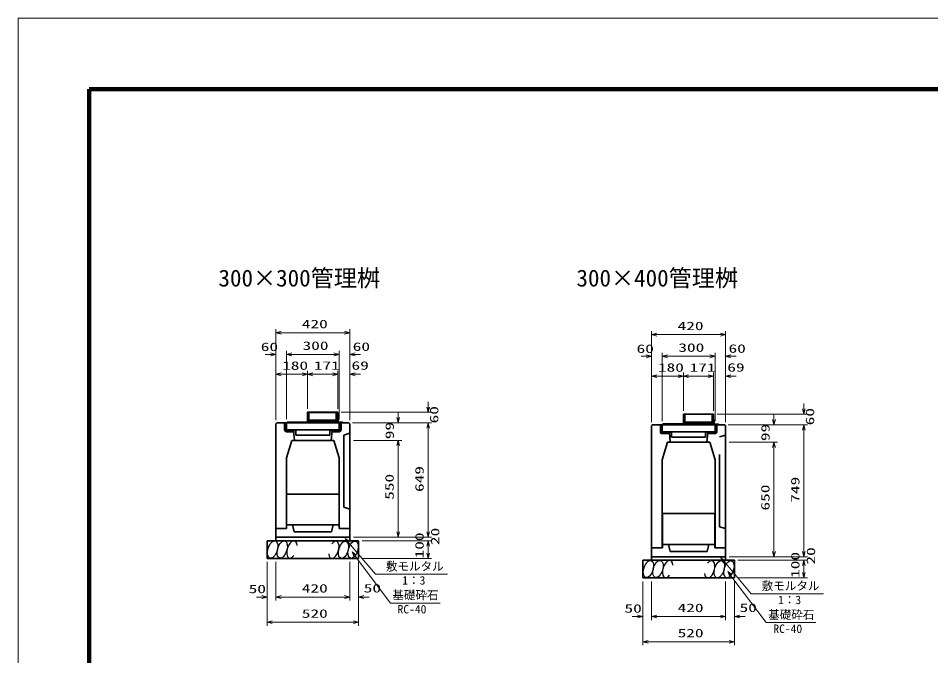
# Model space of a CAD drawing. Units: millimetres on the paper. Extents: x 0 to 842, y 1 to 595.
# Drawn here: x 0.5 to 259.4, y 413.6 to 594.5 of the extents above; entities that cross this region are included whole.
import ezdxf
from ezdxf.enums import TextEntityAlignment as Align

# ---------------------------------------------------------------- set-up
doc = ezdxf.new("R2010")
doc.units = ezdxf.units.MM
for name, color, linetype, lineweight in [('D-STR-DIM（寸法）', 7, 'Continuous', 13), ('D-STR-HTXT(均しCON-旗)', 7, 'Continuous', 13), ('D-STR-HTXT(基礎砕石-旗)', 7, 'Continuous', 13), ('D-STR-STRF(グリ)', 7, 'Continuous', 25), ('D-STR（構造物）', 1, 'Continuous', 35), ('D-TTL-LINE（区切線）', 1, 'Continuous', 35), ('D-TTL（外枠）', 2, 'Continuous', 140)]:
    doc.layers.add(name, color=color, linetype=linetype, lineweight=lineweight)
doc.layers.add('D-STR-TXT(文字)', color=7, linetype='Continuous')
doc.styles.add('ＭＳ ゴシック', font='')
doc.styles.get('ＭＳ ゴシック').set_extended_font_data('MS Gothic')

# ---------------------------------------------------------------- blocks, each defined once
blk = doc.blocks.new('_Open30@@SfigorgFlag@@4')
at = {"color": 7, "linetype": 'Continuous', "lineweight": 13}
for p, q in [((-1, 0.2679), (0, 0)), ((0, 0), (-1, -0.2679)), ((0, 0), (-1, 0))]:
    blk.add_line(p, q, dxfattribs=at)

msp = doc.modelspace()

# ---------------------------------------------------------------- linework, layer by layer
at = {"layer": 'D-STR-DIM（寸法）'}
for p, q in [((73.569, 498.58), (73.569, 506.27)), ((75.069, 505.27), (93.069, 505.27)), ((94.569, 498.58), (94.569, 506.27)), ((180.178, 498.039), (180.178, 505.73)), ((201.178, 498.039), (201.178, 505.73)), ((181.678, 504.73), (199.678, 504.73)), ((73.569, 488.116), (73.569, 500.123)), ((76.569, 488.361), (76.569, 500.123)), ((76.569, 480.695), (76.569, 500.123)), ((91.569, 480.67), (91.569, 500.123)), ((91.569, 488.361), (91.569, 500.123)), ((94.569, 488.116), (94.569, 500.123)), ((72.069, 499.123), (70.569, 499.123)), ((78.069, 499.123), (79.569, 499.123)), ((78.069, 499.123), (90.069, 499.123)), ((90.069, 499.123), (88.569, 499.123)), ((96.069, 499.123), (97.569, 499.123)), ((178.678, 498.583), (177.178, 498.583)), ((180.178, 487.575), (180.178, 499.583)), ((183.178, 487.82), (183.178, 499.583)), ((183.178, 480.155), (183.178, 499.583)), ((184.678, 498.583), (186.178, 498.583)), ((184.678, 498.583), (196.678, 498.583)), ((196.678, 498.583), (195.178, 498.583)), ((198.178, 480.13), (198.178, 499.583)), ((198.178, 487.82), (198.178, 499.583)), ((201.178, 487.575), (201.178, 499.583)), ((202.678, 498.583), (204.178, 498.583)), ((73.569, 480.425), (73.569, 494.47)), ((82.569, 483.67), (82.569, 494.47)), ((82.569, 483.67), (82.569, 494.47)), ((91.119, 483.67), (91.119, 494.47)), ((91.119, 483.67), (91.119, 494.47)), ((94.569, 480.425), (94.569, 494.47)), ((75.069, 493.47), (81.069, 493.47)), ((84.069, 493.47), (89.619, 493.47)), ((89.619, 493.47), (88.119, 493.47)), ((96.069, 493.47), (97.569, 493.47)), ((180.178, 479.884), (180.178, 493.93)), ((181.678, 492.93), (187.678, 492.93)), ((189.178, 483.13), (189.178, 493.93)), ((189.178, 483.13), (189.178, 493.93)), ((190.678, 492.93), (196.228, 492.93)), ((196.228, 492.93), (194.728, 492.93)), ((197.728, 483.13), (197.728, 493.93)), ((197.728, 483.13), (197.728, 493.93)), ((201.178, 479.885), (201.178, 493.93)), ((202.678, 492.93), (204.178, 492.93)), ((116.772, 484.17), (116.772, 485.67)), ((223.38, 483.63), (223.38, 485.13)), ((92.119, 482.67), (117.772, 482.67)), ((108.274, 481.17), (108.274, 482.67)), ((198.728, 482.13), (224.38, 482.13)), ((214.882, 480.63), (214.882, 482.13)), ((95.319, 479.67), (109.274, 479.67)), ((96.319, 479.67), (117.772, 479.67)), ((96.319, 479.67), (117.772, 479.67)), ((201.928, 479.13), (215.882, 479.13)), ((202.928, 479.13), (224.38, 479.13)), ((202.928, 479.13), (224.38, 479.13)), ((116.772, 448.72), (116.772, 478.17)), ((116.772, 478.17), (116.772, 476.67)), ((223.38, 443.18), (223.38, 477.63)), ((223.38, 477.63), (223.38, 476.13)), ((95.569, 474.72), (109.274, 474.72)), ((95.569, 474.72), (109.274, 474.72)), ((202.178, 474.18), (215.882, 474.18)), ((202.178, 474.18), (215.882, 474.18)), ((108.274, 448.72), (108.274, 473.22)), ((108.274, 473.22), (108.274, 471.72)), ((214.882, 443.18), (214.882, 472.68)), ((214.882, 472.68), (214.882, 471.18)), ((116.772, 448.72), (116.772, 450.22)), ((95.569, 447.22), (117.772, 447.22)), ((95.569, 447.22), (109.274, 447.22)), ((95.569, 447.22), (117.772, 447.22)), ((98.069, 446.22), (117.772, 446.22)), ((98.069, 446.22), (117.772, 446.22)), ((116.772, 442.72), (116.772, 444.72)), ((116.772, 444.72), (116.772, 443.22)), ((223.38, 443.18), (223.38, 444.68)), ((71.069, 440.22), (71.069, 429.253)), ((73.569, 440.22), (73.569, 429.253)), ((73.569, 440.22), (73.569, 429.253)), ((94.569, 440.22), (94.569, 429.253)), ((97.069, 440.22), (97.069, 429.253)), ((98.069, 441.22), (117.772, 441.22)), ((202.178, 441.68), (224.38, 441.68)), ((202.178, 441.68), (215.882, 441.68)), ((202.178, 441.68), (224.38, 441.68)), ((204.678, 440.68), (224.38, 440.68)), ((204.678, 440.68), (224.38, 440.68)), ((71.069, 439.22), (71.069, 422.096)), ((94.569, 439.22), (94.569, 429.253)), ((97.069, 439.22), (97.069, 422.096)), ((223.38, 437.18), (223.38, 439.18)), ((223.38, 439.18), (223.38, 437.68)), ((204.678, 435.68), (224.38, 435.68)), ((177.678, 434.68), (177.678, 423.713)), ((177.678, 433.68), (177.678, 416.555)), ((180.178, 434.68), (180.178, 423.713)), ((180.178, 434.68), (180.178, 423.713)), ((201.178, 434.68), (201.178, 423.713)), ((201.178, 433.68), (201.178, 423.713)), ((203.678, 434.68), (203.678, 423.713)), ((203.678, 433.68), (203.678, 416.555)), ((69.569, 430.253), (68.069, 430.253)), ((75.069, 430.253), (93.069, 430.253)), ((75.069, 430.253), (76.569, 430.253)), ((93.069, 430.253), (91.569, 430.253)), ((98.569, 430.253), (100.069, 430.253)), ((176.178, 424.713), (174.678, 424.713)), ((181.678, 424.713), (199.678, 424.713)), ((181.678, 424.713), (183.178, 424.713)), ((199.678, 424.713), (198.178, 424.713)), ((205.178, 424.713), (206.678, 424.713)), ((72.569, 423.096), (95.569, 423.096)), ((179.178, 417.555), (202.178, 417.555))]:
    msp.add_line(p, q, dxfattribs=at)
at = {"layer": 'D-STR-HTXT(均しCON-旗)'}
for p, q in [((101.854, 436.706), (94.205, 445.746)), ((208.462, 431.165), (200.814, 440.205)), ((122.296, 436.706), (101.854, 436.706)), ((228.905, 431.165), (208.462, 431.165))]:
    msp.add_line(p, q, dxfattribs=at)
at = {"layer": 'D-STR-HTXT(基礎砕石-旗)'}
for p, q in [((106.087, 428.523), (96.083, 441.849)), ((212.696, 422.983), (202.692, 436.309)), ((120.191, 428.523), (106.087, 428.523)), ((226.799, 422.983), (212.696, 422.983))]:
    msp.add_line(p, q, dxfattribs=at)
at = {"layer": 'D-STR-STRF(グリ)'}
for centre, major_axis in [((72.664, 443.744), (0.79, 2.421)), ((75.385, 443.744), (0.79, 2.421)), ((92.773, 443.663), (-0.771, -2.427)), ((95.494, 443.684), (-0.771, -2.427)), ((179.272, 438.203), (0.79, 2.421)), ((181.994, 438.203), (0.79, 2.421)), ((199.382, 438.122), (-0.771, -2.427)), ((202.103, 438.144), (-0.771, -2.427))]:
    msp.add_ellipse(centre, major_axis=major_axis, ratio=0.5139, dxfattribs=at)
for centre, major_axis in [((78.126, 443.744), (0.79, 2.421)), ((90.033, 443.641), (-0.771, -2.427)), ((184.734, 438.203), (0.79, 2.421)), ((196.641, 438.101), (-0.771, -2.427))]:
    msp.add_ellipse(centre, major_axis=major_axis, ratio=0.5139, start_param=5.3575563, end_param=10.3750652, dxfattribs=at)
at = {"layer": 'D-STR（構造物）'}
for p, q in [((91.119, 482.67), (82.569, 482.67)), ((82.569, 482.67), (82.569, 479.695)), ((82.869, 482.67), (82.869, 479.695)), ((90.719, 482.645), (82.969, 482.645)), ((82.969, 482.645), (82.969, 480.445)), ((90.719, 480.445), (90.719, 482.645)), ((90.819, 482.67), (90.819, 479.695)), ((91.119, 479.695), (91.119, 482.67)), ((197.728, 482.13), (189.178, 482.13)), ((189.178, 482.13), (189.178, 479.155)), ((189.478, 482.13), (189.478, 479.155)), ((197.328, 482.105), (189.578, 482.105)), ((189.578, 482.105), (189.578, 479.905)), ((197.328, 479.905), (197.328, 482.105)), ((197.428, 482.13), (197.428, 479.155)), ((197.728, 479.155), (197.728, 482.13)), ((73.819, 479.67), (73.569, 479.425)), ((73.569, 479.425), (73.569, 446.22)), ((73.819, 479.67), (94.319, 479.67)), ((76.069, 479.67), (76.069, 477.72)), ((76.369, 477.77), (76.369, 479.67)), ((76.569, 479.695), (92.619, 479.695)), ((76.569, 477.695), (76.569, 479.695)), ((82.569, 479.92), (76.794, 479.92)), ((76.794, 479.92), (76.794, 479.695)), ((82.869, 479.995), (90.819, 479.995)), ((82.969, 480.445), (90.719, 480.445)), ((83.119, 479.995), (83.119, 480.445)), ((90.569, 479.995), (90.569, 480.445)), ((91.169, 481.195), (91.119, 481.195)), ((91.269, 480.045), (91.269, 481.095)), ((92.519, 479.845), (91.469, 479.845)), ((91.569, 479.695), (91.569, 477.695)), ((91.769, 477.77), (91.769, 479.67)), ((92.069, 479.67), (92.069, 477.72)), ((92.619, 479.695), (92.619, 479.745)), ((94.319, 479.67), (94.569, 479.425)), ((94.569, 479.425), (94.569, 446.22)), ((180.428, 479.13), (180.178, 478.885)), ((180.428, 479.13), (200.928, 479.13)), ((182.678, 479.13), (182.678, 477.18)), ((182.978, 477.23), (182.978, 479.13)), ((183.178, 479.155), (199.228, 479.155)), ((183.178, 477.155), (183.178, 479.155)), ((189.178, 479.38), (183.403, 479.38)), ((183.403, 479.38), (183.403, 479.155)), ((189.478, 479.455), (197.428, 479.455)), ((189.578, 479.905), (197.328, 479.905)), ((189.728, 479.455), (189.728, 479.905)), ((197.178, 479.455), (197.178, 479.905)), ((197.778, 480.655), (197.728, 480.655)), ((197.878, 479.505), (197.878, 480.555)), ((199.128, 479.305), (198.078, 479.305)), ((198.178, 479.155), (198.178, 477.155)), ((198.378, 477.23), (198.378, 479.13)), ((198.678, 479.13), (198.678, 477.18)), ((199.228, 479.155), (199.228, 479.205)), ((200.928, 479.13), (201.178, 478.885)), ((91.569, 477.695), (76.569, 477.695)), ((76.619, 477.17), (78.569, 477.17)), ((78.994, 477.47), (76.669, 477.47)), ((78.569, 477.17), (78.569, 477.47)), ((78.619, 477.47), (78.869, 474.72)), ((78.994, 477.47), (78.994, 477.695)), ((79.244, 476.195), (79.244, 477.695)), ((88.894, 477.695), (88.894, 476.195)), ((89.144, 477.47), (89.144, 477.695)), ((91.472, 477.47), (89.144, 477.47)), ((89.519, 477.47), (89.269, 474.72)), ((89.569, 477.47), (89.569, 477.17)), ((89.569, 477.17), (91.519, 477.17)), ((91.344, 477.695), (91.344, 477.47)), ((92.819, 476.22), (94.569, 476.72)), ((180.178, 478.884), (180.178, 440.68)), ((198.178, 477.155), (183.178, 477.155)), ((183.228, 476.63), (185.178, 476.63)), ((185.603, 476.93), (183.278, 476.93)), ((185.178, 476.63), (185.178, 476.93)), ((185.228, 476.93), (185.478, 474.18)), ((185.603, 476.93), (185.603, 477.155)), ((185.853, 475.655), (185.853, 477.155)), ((195.503, 477.155), (195.503, 475.655)), ((195.753, 476.93), (195.753, 477.155)), ((198.081, 476.93), (195.753, 476.93)), ((196.128, 476.93), (195.878, 474.18)), ((196.178, 476.93), (196.178, 476.63)), ((196.178, 476.63), (198.128, 476.63)), ((197.953, 477.155), (197.953, 476.93)), ((201.178, 478.885), (201.178, 440.68)), ((76.569, 469.72), (78.069, 474.72)), ((90.069, 474.72), (78.069, 474.72)), ((88.894, 476.195), (79.244, 476.195)), ((91.569, 469.72), (90.069, 474.72)), ((92.819, 476.22), (92.819, 455.72)), ((183.178, 469.18), (184.678, 474.18)), ((196.678, 474.18), (184.678, 474.18)), ((195.503, 475.655), (185.853, 475.655)), ((198.178, 469.18), (196.678, 474.18)), ((199.428, 475.68), (201.178, 476.18)), ((76.569, 469.72), (76.569, 449.72)), ((91.569, 469.72), (91.569, 449.72)), ((183.178, 469.18), (183.178, 444.18)), ((198.178, 469.18), (198.178, 444.18)), ((199.428, 470.68), (199.428, 450.18)), ((76.619, 459.47), (76.619, 449.72)), ((76.619, 459.47), (91.519, 459.47)), ((91.519, 459.47), (91.519, 449.72)), ((92.819, 455.72), (94.569, 455.22)), ((183.228, 453.93), (183.228, 444.18)), ((183.228, 453.93), (198.128, 453.93)), ((198.128, 453.93), (198.128, 444.18)), ((76.619, 450.72), (91.519, 450.72)), ((78.819, 448.72), (78.319, 450.72)), ((89.319, 448.72), (89.819, 450.72)), ((73.569, 449.72), (76.619, 449.72)), ((73.569, 449.72), (76.569, 449.72)), ((78.819, 448.72), (89.319, 448.72)), ((91.519, 449.72), (94.569, 449.72)), ((94.569, 449.72), (91.569, 449.72)), ((199.428, 450.18), (201.178, 449.68)), ((71.069, 446.22), (97.069, 446.22)), ((71.069, 446.22), (71.069, 441.22)), ((73.569, 447.22), (94.569, 447.22)), ((97.069, 446.22), (97.069, 441.22)), ((180.178, 444.18), (183.228, 444.18)), ((180.178, 444.18), (183.178, 444.18)), ((183.228, 445.18), (198.128, 445.18)), ((185.428, 443.18), (184.928, 445.18)), ((185.428, 443.18), (195.928, 443.18)), ((195.928, 443.18), (196.428, 445.18)), ((198.128, 444.18), (201.178, 444.18)), ((201.178, 444.18), (198.178, 444.18)), ((71.069, 441.22), (97.069, 441.22)), ((177.678, 440.68), (203.678, 440.68)), ((177.678, 440.68), (177.678, 435.68)), ((180.178, 441.68), (201.178, 441.68)), ((203.678, 440.68), (203.678, 435.68)), ((177.678, 435.68), (203.678, 435.68))]:
    msp.add_line(p, q, dxfattribs=at)
for centre, radius, start, end in [((91.169, 481.095), 0.1, 0, 90), ((91.469, 480.045), 0.2, 180, 270), ((92.519, 479.745), 0.1, 0, 90), ((197.778, 480.555), 0.1, 0, 90), ((198.078, 479.505), 0.2, 180, 270), ((199.128, 479.205), 0.1, 0, 90), ((76.619, 477.72), 0.55, 180, 270), ((76.669, 477.77), 0.3, 180, 270), ((91.469, 477.77), 0.3, 270.63559, 359.99998), ((91.519, 477.72), 0.55, 269.99995, 359.99995), ((183.228, 477.18), 0.55, 180, 270), ((183.278, 477.23), 0.3, 180, 270), ((198.078, 477.23), 0.3, 270.63559, 359.99998), ((198.128, 477.18), 0.55, 269.99995, 359.99995)]:
    msp.add_arc(centre, radius, start, end, dxfattribs=at)
at = {"layer": 'D-TTL-LINE（区切線）', "color": 7, "lineweight": 18}
for p, q in [((841.5, 594.51), (0.5, 594.51)), ((0.5, 594.51), (0.5, 0.51))]:
    msp.add_line(p, q, dxfattribs=at)
at = {"layer": 'D-TTL（外枠）'}
for p, q in [((821.4, 574.41), (20.6, 574.41)), ((20.6, 574.41), (20.6, 20.61))]:
    msp.add_line(p, q, dxfattribs=at)

# ---------------------------------------------------------------- block references
at = {"layer": 'D-STR-DIM（寸法）', "xscale": 1.5, "yscale": 1.5}
for p, rotation in [((73.569, 505.27), 180), ((180.178, 504.73), 180), ((76.569, 499.123), 180), ((76.569, 499.123), 180), ((94.569, 499.123), 180), ((183.178, 498.583), 180), ((183.178, 498.583), 180), ((201.178, 498.583), 180), ((73.569, 493.47), 180), ((82.569, 493.47), 180), ((94.569, 493.47), 180), ((180.178, 492.93), 180), ((189.178, 492.93), 180), ((201.178, 492.93), 180), ((116.772, 482.67), 270), ((223.38, 482.13), 270), ((108.274, 479.67), 270), ((116.772, 479.67), 90), ((116.772, 479.67), 90), ((214.882, 479.13), 270), ((223.38, 479.13), 90), ((223.38, 479.13), 90), ((108.274, 474.72), 90), ((108.274, 474.72), 90), ((214.882, 474.18), 90), ((214.882, 474.18), 90), ((108.274, 447.22), 270), ((116.772, 447.22), 270), ((116.772, 447.22), 270), ((116.772, 446.22), 90), ((116.772, 446.22), 90), ((116.772, 441.22), 270), ((214.882, 441.68), 270), ((223.38, 441.68), 270), ((223.38, 441.68), 270), ((223.38, 440.68), 90), ((223.38, 440.68), 90), ((223.38, 435.68), 270), ((73.569, 430.253), 180), ((73.569, 430.253), 180), ((97.069, 430.253), 180), ((180.178, 424.713), 180), ((180.178, 424.713), 180), ((203.678, 424.713), 180), ((71.069, 423.096), 180), ((177.678, 417.555), 180)]:
    msp.add_blockref('_Open30@@SfigorgFlag@@4', p, dxfattribs=dict(at, rotation=rotation))
for p in [(94.569, 505.27), (201.178, 504.73), (73.569, 499.123), (91.569, 499.123), (91.569, 499.123), (180.178, 498.583), (198.178, 498.583), (198.178, 498.583), (82.569, 493.47), (91.119, 493.47), (91.119, 493.47), (189.178, 492.93), (197.728, 492.93), (197.728, 492.93), (71.069, 430.253), (94.569, 430.253), (94.569, 430.253), (177.678, 424.713), (201.178, 424.713), (201.178, 424.713), (97.069, 423.096), (203.678, 417.555)]:
    msp.add_blockref('_Open30@@SfigorgFlag@@4', p, dxfattribs=at)
at = {"layer": 'D-STR-HTXT(均しCON-旗)', "xscale": 1.5, "yscale": 1.5, "rotation": 130.23516}
for p in [(93.236, 446.891), (199.845, 441.35)]:
    msp.add_blockref('_Open30@@SfigorgFlag@@4', p, dxfattribs=at)
at = {"layer": 'D-STR-HTXT(基礎砕石-旗)', "xscale": 1.5, "yscale": 1.5, "rotation": 126.89552}
for p in [(95.183, 443.049), (201.791, 437.508)]:
    msp.add_blockref('_Open30@@SfigorgFlag@@4', p, dxfattribs=at)

# ---------------------------------------------------------------- texts
at = {"layer": 'D-STR-DIM（寸法）', "style": 'ＭＳ ゴシック', "width": 1.5}
for s, p in [('420', (80.944, 505.808)), ('420', (187.553, 505.267)), ('60', (69.305, 499.337)), ('300', (81.152, 499.661)), ('60', (95.389, 499.384)), ('300', (187.761, 499.12)), ('60', (175.913, 498.797)), ('60', (201.997, 498.844)), ('180', (75.361, 494.008)), ('171', (84.344, 494.008)), ('69', (95.043, 494.028)), ('180', (181.969, 493.467)), ('171', (190.953, 493.467)), ('69', (201.652, 493.487)), ('50', (65.871, 430.62)), ('420', (80.944, 430.791)), ('50', (98.521, 430.828)), ('50', (172.48, 425.08)), ('420', (187.553, 425.25)), ('50', (205.13, 425.287)), ('520', (80.944, 423.633)), ('520', (187.553, 418.093))]:
    msp.add_text(s, height=2.405, dxfattribs=at).set_placement(p, align=Align.BOTTOM_LEFT)
for s, p in [('60', (120.402, 479.528)), ('60', (227.011, 478.987)), ('99', (107.783, 475.042)), ('99', (214.391, 474.501)), ('649', (116.234, 460.066)), ('550', (107.736, 457.845)), ('749', (222.843, 457.025)), ('650', (214.345, 454.805)), ('100', (116.234, 441.22)), ('20', (120.686, 445.002)), ('100', (222.843, 435.68)), ('20', (227.295, 439.461))]:
    msp.add_text(s, height=2.405, rotation=90, dxfattribs=at).set_placement(p, align=Align.BOTTOM_LEFT)
at = {"layer": 'D-STR-HTXT(均しCON-旗)', "style": 'ＭＳ ゴシック'}
for s, p in [('敷モルタル', (104.796, 437.028)), ('1：3', (109.442, 433.055)), ('敷モルタル', (211.404, 431.487)), ('1：3', (216.051, 427.515))]:
    msp.add_text(s, height=2.405, dxfattribs=at).set_placement(p, align=Align.BOTTOM_LEFT)
at = {"layer": 'D-STR-HTXT(基礎砕石-旗)', "style": 'ＭＳ ゴシック'}
for s, p in [('基礎砕石', (106.623, 428.858)), ('RC-40', (108.11, 424.873)), ('基礎砕石', (213.231, 423.317)), ('RC-40', (214.719, 419.332))]:
    msp.add_text(s, height=2.405, dxfattribs=at).set_placement(p, align=Align.BOTTOM_LEFT)
at = {"layer": 'D-STR-TXT(文字)', "style": 'ＭＳ ゴシック'}
for s, p in [('300×300管理桝', (57.292, 516.929)), ('300×400管理桝', (158.85, 516.929))]:
    msp.add_text(s, height=4.809, dxfattribs=at).set_placement(p, align=Align.BOTTOM_LEFT)

doc.saveas('drawing.dxf')
